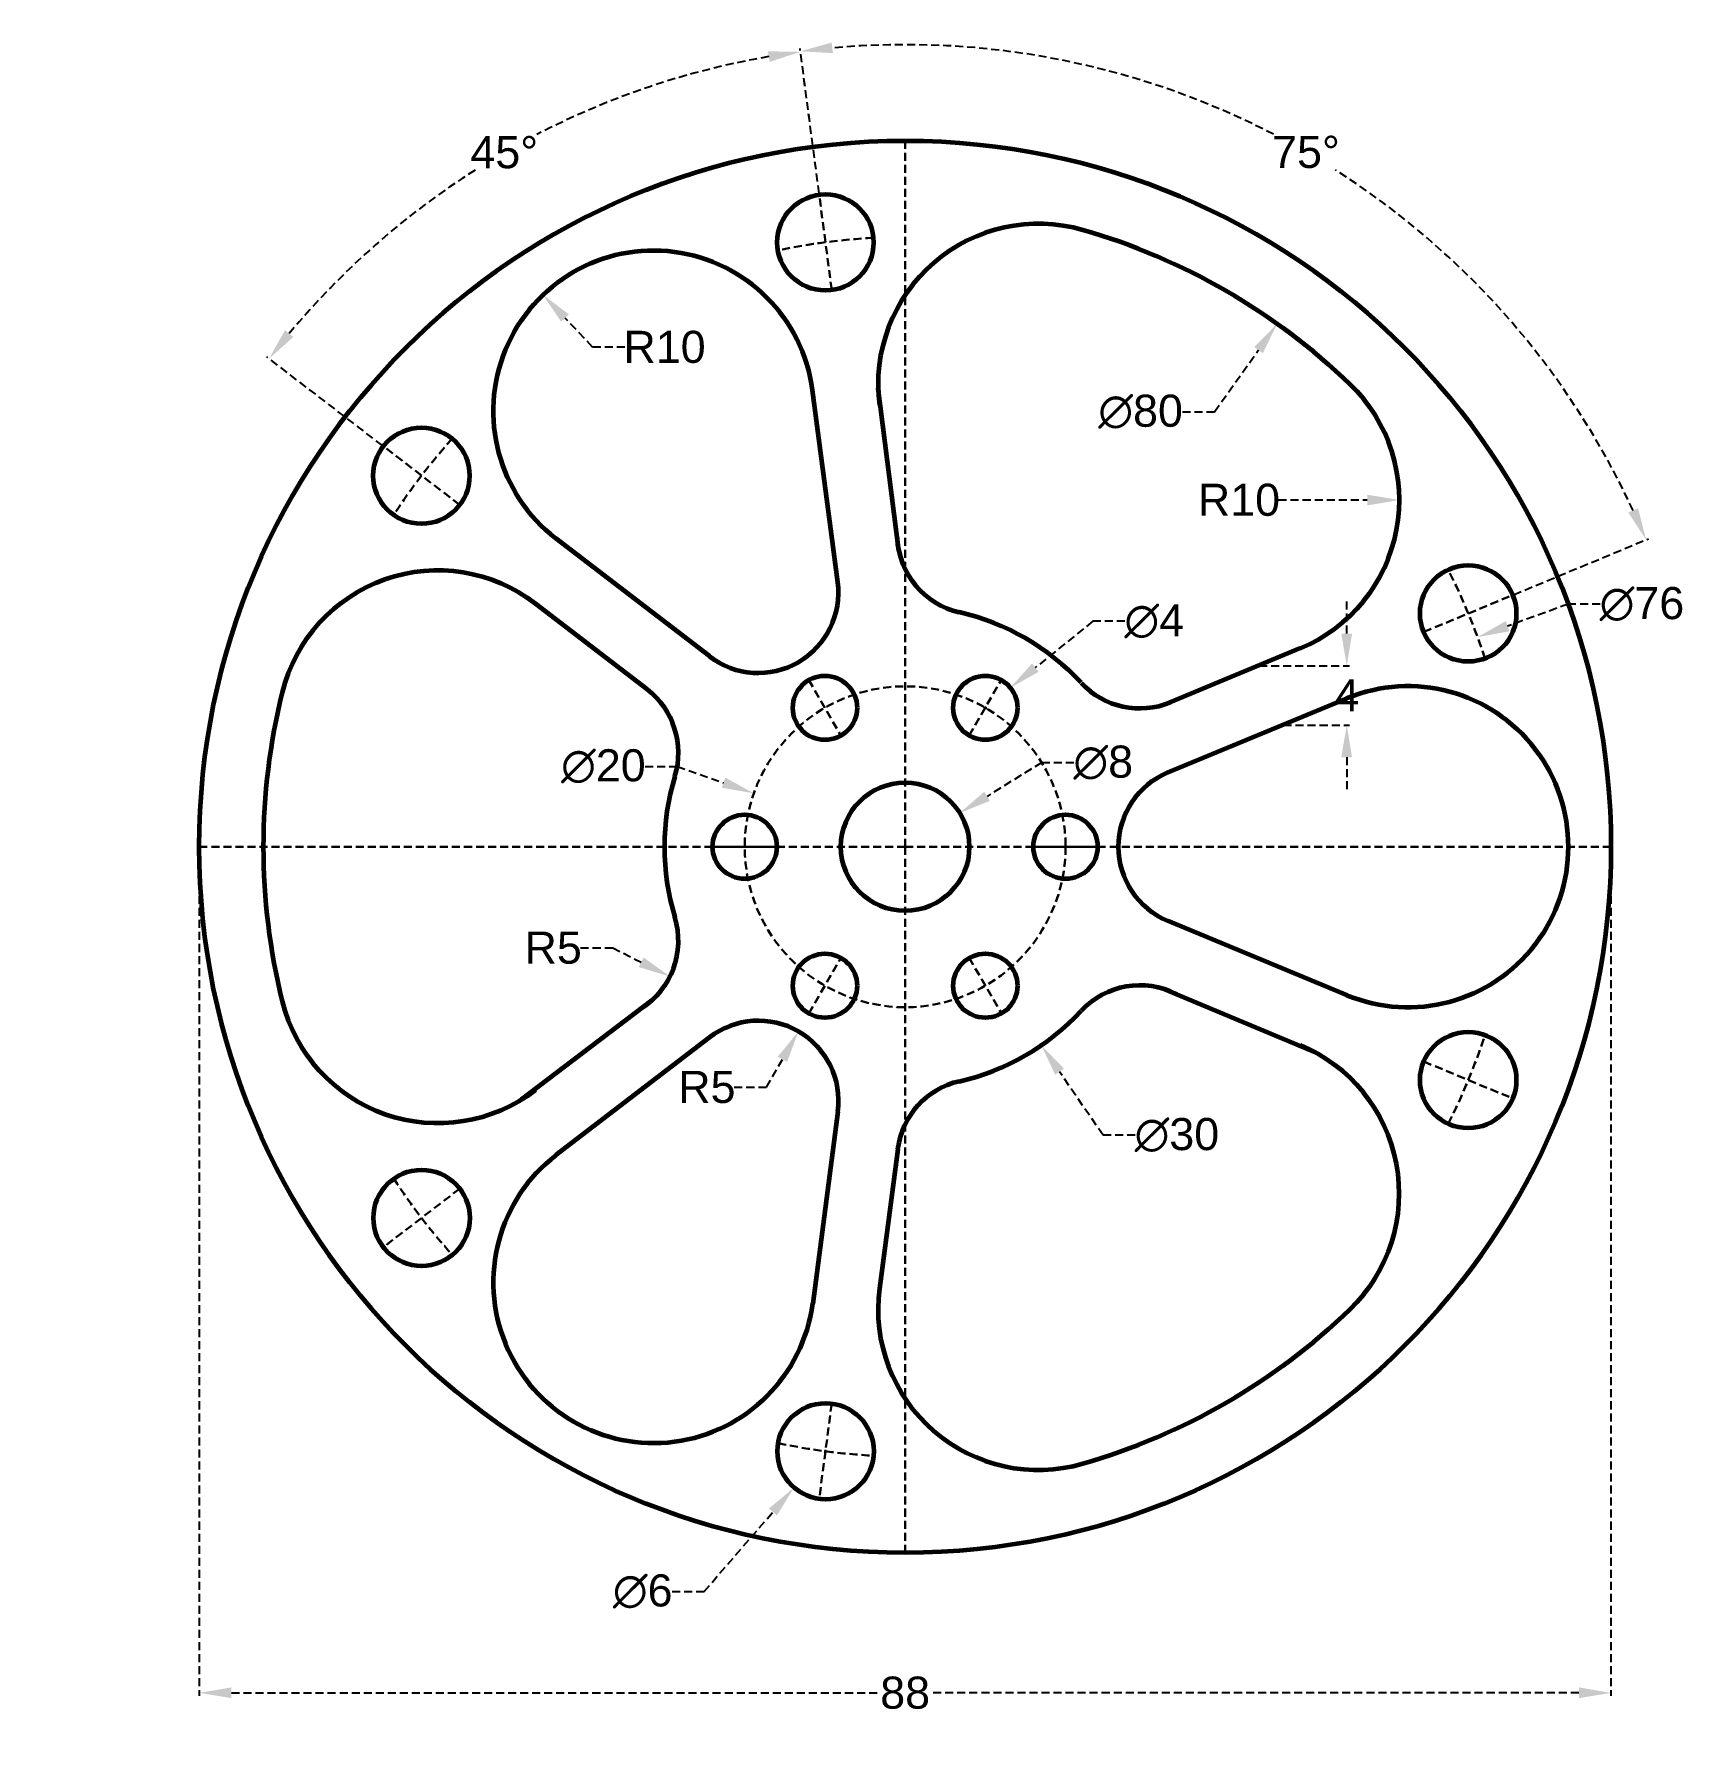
# Model space of a CAD drawing. Header units: metres. Extents: x -36 to 67, y -36 to 70.
import ezdxf

# ---------------------------------------------------------------- set-up
doc = ezdxf.new("R2010")
doc.units = ezdxf.units.M
doc.header["$MEASUREMENT"] = 0
doc.linetypes.add('DASHED', pattern=[0.75, 0.5, -0.25])
for name, color, linetype, lineweight in [('Layer1', 170, 'Continuous', 60), ('Layer2', 100, 'Continuous', 60), ('Layer4', 2, 'DASHED', 30)]:
    doc.layers.add(name, color=color, linetype=linetype, lineweight=lineweight)
doc.layers.add('Layer3', color=8, linetype='DASHED', lineweight=30, plot=False)
doc.styles.get("Standard").update_dxf_attribs({"font": 'arial.ttf'})
doc.dimstyles.get("Standard").update_dxf_attribs({"dimtxt": 2, "dimasz": 2, "dimexe": 0.18, "dimexo": 0.0625, "dimgap": 0.09, "dimtad": 0, "dimtih": 1, "dimtoh": 1, "dimdec": 0, "dimzin": 0, "dimdsep": 46, "dimtxsty": 'Standard', "dimcen": 0.09, "dimadec": 0, "dimazin": 0, "dimtfac": 1, "dimtdec": 0, "dimtofl": 0, "dimtmove": 0, "dimatfit": 3, "dimfxl": 1, "dimtolj": 1, "dimtzin": 0, "dimarcsym": 0})

# ---------------------------------------------------------------- blocks, each defined once
blk = doc.blocks.new('*U1')
blk.add_circle((0, 0), 2)
blk = doc.blocks.new('*U2')
at = {"layer": 'Layer2', "color": 0, "linetype": 'ByBlock', "lineweight": -2, "transparency": 16777216}
for p, rotation in [((13.47, 27.64), 299.9999999999999), ((23.47, 27.64), 239.9999999999999), ((28.47, 18.98), 180), ((13.47, 10.32), 59.99999999999999), ((23.47, 10.32), 120)]:
    blk.add_blockref('*U1', p, dxfattribs=dict(at, rotation=rotation))
blk.add_blockref('*U1', (8.47, 18.98), dxfattribs=at)
blk = doc.blocks.new('*U3')
for p, q in [((-20.23, 7.82), (-21.52, 17.93)), ((-3.29, -1.62), (4.8, 1.73)), ((-3.45, -6.02), (7.7, -1.4)), ((-3.45, -15.26), (7.7, -19.88))]:
    blk.add_line(p, q)
for centre in [(15.27, 3.9), (15.27, -25.18)]:
    blk.add_circle(centre, 3)
for centre, radius, start, end in [((-11.52, 18.18), 10, 73.9218, 187.5), ((-19.83, -10.64), 40, 46.0782, 73.9218), ((0.98, 10.97), 10, 292.5, 46.0782), ((-15.34, 8.85), 5, 182.7055, 257.0127), ((-19.83, -10.64), 15, 42.9873, 77.0127), ((-5.2, 2.99), 5, 222.9873, 292.5), ((11.52, -10.64), 10, 247.5, 112.5), ((-1.54, -10.64), 5, 112.5, 247.5)]:
    blk.add_arc(centre, radius, start, end)
blk = doc.blocks.new('*U4')
at = {"layer": 'Layer2', "color": 0, "linetype": 'ByBlock', "lineweight": -2, "transparency": 16777216}
for p, rotation in [((-0.67, 30.83), 120), ((17.77, -3.52), 239.9999999999999)]:
    blk.add_blockref('*U3', p, dxfattribs=dict(at, rotation=rotation))
blk.add_blockref('*U3', (38.3, 29.62), dxfattribs=at)
blk = doc.blocks.new('*U5')
blk.add_line((-22, 0), (22, 0))
blk = doc.blocks.new('*U6')
at = {"layer": 'Layer3', "color": 0, "linetype": 'ByBlock', "lineweight": -2, "transparency": 16777216}
for p, rotation in [((18.47, 40.98), 90), ((-3.53, 18.98), 180), ((18.47, -3.02), 270)]:
    blk.add_blockref('*U5', p, dxfattribs=dict(at, rotation=rotation))
blk.add_blockref('*U5', (40.47, 18.98), dxfattribs=at)
blk = doc.blocks.new('*U7')
for p, q in [((16.4, 2.08), (21.94, 4.38)), ((-21.94, -0.92), (-19.94, -4.38))]:
    blk.add_line(p, q)
blk = doc.blocks.new('*U8')
at = {"layer": 'Layer3', "color": 0, "linetype": 'ByBlock', "lineweight": -2, "transparency": 16777216}
for p, rotation in [((0.7, 27.13), 120), ((20.29, -0.48), 240)]:
    blk.add_blockref('*U7', p, dxfattribs=dict(at, rotation=rotation))
blk.add_blockref('*U7', (34.41, 30.29), dxfattribs=at)
blk = doc.blocks.new('*U9')
for p, q in [((-16.94, 4.38), (-14.94, 0.92)), ((11.4, -2.08), (16.94, -4.38))]:
    blk.add_line(p, q)
blk = doc.blocks.new('*U10')
at = {"layer": 'Layer3', "color": 0, "linetype": 'ByBlock', "lineweight": -2, "transparency": 16777216}
for p, rotation in [((17.79, 42.77), 120), ((-1.8, 6.5), 239.9999999999999)]:
    blk.add_blockref('*U9', p, dxfattribs=dict(at, rotation=rotation))
blk.add_blockref('*U9', (39.41, 7.67), dxfattribs=at)
blk = doc.blocks.new('*D11')
at = {"layer": 'Defpoints', "color": 0, "transparency": 16777216}
for p in [(40.47, 30.26), (42, 26.56), (46, 26.56)]:
    blk.add_point(p, dxfattribs=at)
at = {"layer": 'Layer4', "color": 0, "lineweight": -2, "transparency": 16777216}
for p, q in [((46, 32.26), (46, 34.26)), ((40.53, 30.26), (46.18, 30.26)), ((42.06, 26.56), (46.18, 26.56)), ((46, 24.56), (46, 22.56))]:
    blk.add_line(p, q, dxfattribs=at)
at = {"layer": 'Layer4', "color": 0, "transparency": 16777216}
for points in [[(45.66, 32.26), (46.33, 32.26), (46, 30.26)], [(45.66, 24.56), (46.33, 24.56), (46, 26.56)]]:
    blk.add_solid(points, dxfattribs=at)
at = {"layer": 'Layer4', "color": 0, "transparency": 16777216, "insert": (46, 28.41), "char_height": 2, "attachment_point": 5}
blk.add_mtext('\\A1;4', dxfattribs=at)
blk = doc.blocks.new('*D12')
at = {"layer": 'Defpoints', "color": 0, "transparency": 16777216}
for p in [(-25.53, 18.98), (62.47, 18.98), (-25.53, -33.75)]:
    blk.add_point(p, dxfattribs=at)
at = {"layer": 'Layer4', "color": 0, "lineweight": -2, "transparency": 16777216}
for p, q in [((-25.53, 18.92), (-25.53, -33.93)), ((62.47, 18.92), (62.47, -33.93)), ((-23.53, -33.75), (16.94, -33.75)), ((60.47, -33.75), (19.99, -33.75))]:
    blk.add_line(p, q, dxfattribs=at)
at = {"layer": 'Layer4', "color": 0, "transparency": 16777216}
for points in [[(-23.53, -33.41), (-23.53, -34.08), (-25.53, -33.75)], [(60.47, -33.41), (60.47, -34.08), (62.47, -33.75)]]:
    blk.add_solid(points, dxfattribs=at)
at = {"layer": 'Layer4', "color": 0, "transparency": 16777216, "insert": (18.47, -33.75), "char_height": 2, "attachment_point": 5}
blk.add_mtext('\\A1;88', dxfattribs=at)
blk = doc.blocks.new('*D13')
at = {"layer": 'Defpoints', "color": 0, "transparency": 16777216}
for p in [(15.47, -16.43), (11.54, -20.96)]:
    blk.add_point(p, dxfattribs=at)
at = {"layer": 'Layer4', "color": 0, "lineweight": -2, "transparency": 16777216}
for p, q in [((13.42, -18.7), (13.6, -18.7)), ((13.51, -18.79), (13.51, -18.61)), ((5.94, -27.43), (10.23, -22.48)), ((3.94, -27.43), (5.94, -27.43))]:
    blk.add_line(p, q, dxfattribs=at)
at = {"layer": 'Layer4', "color": 0, "transparency": 16777216}
blk.add_solid([(9.98, -22.26), (10.48, -22.69), (11.54, -20.96)], dxfattribs=at)
at = {"layer": 'Layer4', "color": 0, "transparency": 16777216, "insert": (2.11, -27.43), "char_height": 2, "attachment_point": 5}
blk.add_mtext('\\A1;∅6', dxfattribs=at)
blk = doc.blocks.new('*D14')
at = {"layer": 'Defpoints', "color": 0, "transparency": 16777216}
for p in [(25.03, 28.89), (21.91, 26.39)]:
    blk.add_point(p, dxfattribs=at)
at = {"layer": 'Layer4', "color": 0, "lineweight": -2, "transparency": 16777216}
for p, q in [((30.17, 33.03), (26.58, 30.14)), ((32.17, 33.03), (30.17, 33.03)), ((23.38, 27.64), (23.56, 27.64)), ((23.47, 27.55), (23.47, 27.73))]:
    blk.add_line(p, q, dxfattribs=at)
at = {"layer": 'Layer4', "color": 0, "transparency": 16777216}
blk.add_solid([(26.38, 30.4), (26.79, 29.88), (25.03, 28.89)], dxfattribs=at)
at = {"layer": 'Layer4', "color": 0, "transparency": 16777216, "insert": (34, 33.03), "char_height": 2, "attachment_point": 5}
blk.add_mtext('\\A1;∅4', dxfattribs=at)
blk = doc.blocks.new('*D15')
at = {"layer": 'Defpoints', "color": 0, "transparency": 16777216}
for p in [(9.04, 22.31), (27.9, 15.65)]:
    blk.add_point(p, dxfattribs=at)
at = {"layer": 'Layer4', "color": 0, "lineweight": -2, "transparency": 16777216}
for p, q in [((2.27, 23.99), (4.27, 23.99)), ((4.27, 23.99), (7.15, 22.97)), ((18.47, 18.89), (18.47, 19.07)), ((18.38, 18.98), (18.56, 18.98))]:
    blk.add_line(p, q, dxfattribs=at)
at = {"layer": 'Layer4', "color": 0, "transparency": 16777216}
blk.add_solid([(7.26, 23.29), (7.04, 22.66), (9.04, 22.31)], dxfattribs=at)
at = {"layer": 'Layer4', "color": 0, "transparency": 16777216, "insert": (-0.34, 23.99), "char_height": 2, "attachment_point": 5}
blk.add_mtext('\\A1;∅20', dxfattribs=at)
blk = doc.blocks.new('*D16')
at = {"layer": 'Defpoints', "color": 0, "transparency": 16777216}
for p in [(41.66, 51.57), (-4.73, -13.61)]:
    blk.add_point(p, dxfattribs=at)
at = {"layer": 'Layer4', "color": 0, "lineweight": -2, "transparency": 16777216}
for p, q in [((37.76, 46.09), (40.5, 49.94)), ((35.76, 46.09), (37.76, 46.09))]:
    blk.add_line(p, q, dxfattribs=at)
at = {"layer": 'Layer4', "color": 0, "transparency": 16777216}
blk.add_solid([(40.23, 50.13), (40.77, 49.74), (41.66, 51.57)], dxfattribs=at)
at = {"layer": 'Layer4', "color": 0, "transparency": 16777216, "insert": (33.15, 46.09), "char_height": 2, "attachment_point": 5}
blk.add_mtext('\\A1;∅80', dxfattribs=at)
blk = doc.blocks.new('*D17')
at = {"layer": 'Defpoints', "color": 0, "transparency": 16777216}
for p in [(9.97, 31.34), (26.96, 6.61)]:
    blk.add_point(p, dxfattribs=at)
at = {"layer": 'Layer4', "color": 0, "lineweight": -2, "transparency": 16777216}
for p, q in [((18.47, 18.89), (18.47, 19.07)), ((18.38, 18.98), (18.56, 18.98)), ((30.81, 1.01), (28.09, 4.96)), ((32.81, 1.01), (30.81, 1.01))]:
    blk.add_line(p, q, dxfattribs=at)
at = {"layer": 'Layer4', "color": 0, "transparency": 16777216}
blk.add_solid([(28.37, 5.15), (27.82, 4.78), (26.96, 6.61)], dxfattribs=at)
at = {"layer": 'Layer4', "color": 0, "transparency": 16777216, "insert": (35.41, 1.01), "char_height": 2, "attachment_point": 5}
blk.add_mtext('\\A1;∅30', dxfattribs=at)
blk = doc.blocks.new('*D18')
at = {"layer": 'Defpoints', "color": 0, "transparency": 16777216}
for p in [(21.87, 21.08), (15.06, 16.88)]:
    blk.add_point(p, dxfattribs=at)
at = {"layer": 'Layer4', "color": 0, "lineweight": -2, "transparency": 16777216}
for p, q in [((26.98, 24.22), (23.58, 22.12)), ((28.98, 24.22), (26.98, 24.22)), ((18.47, 18.89), (18.47, 19.07)), ((18.38, 18.98), (18.56, 18.98))]:
    blk.add_line(p, q, dxfattribs=at)
at = {"layer": 'Layer4', "color": 0, "transparency": 16777216}
blk.add_solid([(23.4, 22.41), (23.75, 21.84), (21.87, 21.08)], dxfattribs=at)
at = {"layer": 'Layer4', "color": 0, "transparency": 16777216, "insert": (30.82, 24.22), "char_height": 2, "attachment_point": 5}
blk.add_mtext('\\A1;∅8', dxfattribs=at)
blk = doc.blocks.new('*D19')
at = {"layer": 'Defpoints', "color": 0, "transparency": 16777216}
for p in [(54.15, 32.04), (-17.22, 5.92)]:
    blk.add_point(p, dxfattribs=at)
at = {"layer": 'Layer4', "color": 0, "lineweight": -2, "transparency": 16777216}
for p, q in [((59.79, 34.1), (56.03, 32.73)), ((61.79, 34.1), (59.79, 34.1)), ((18.47, 18.89), (18.47, 19.07)), ((18.38, 18.98), (18.56, 18.98))]:
    blk.add_line(p, q, dxfattribs=at)
at = {"layer": 'Layer4', "color": 0, "transparency": 16777216}
blk.add_solid([(55.91, 33.04), (56.14, 32.41), (54.15, 32.04)], dxfattribs=at)
at = {"layer": 'Layer4', "color": 0, "transparency": 16777216, "insert": (64.4, 34.1), "char_height": 2, "attachment_point": 5}
blk.add_mtext('\\A1;∅76', dxfattribs=at)
blk = doc.blocks.new('*D20')
at = {"layer": 'Defpoints', "color": 0, "transparency": 16777216}
for p in [(-4.11, 53.38), (2.79, 46.13)]:
    blk.add_point(p, dxfattribs=at)
at = {"layer": 'Layer4', "color": 0, "lineweight": -2, "transparency": 16777216}
for p, q in [((-1.01, 50.12), (-2.73, 51.93)), ((0.99, 50.12), (-1.01, 50.12))]:
    blk.add_line(p, q, dxfattribs=at)
at = {"layer": 'Layer4', "color": 0, "transparency": 16777216}
blk.add_solid([(-2.49, 52.16), (-2.97, 51.7), (-4.11, 53.38)], dxfattribs=at)
at = {"layer": 'Layer4', "color": 0, "transparency": 16777216, "insert": (3.47, 50.12), "char_height": 2, "attachment_point": 5}
blk.add_mtext('\\A1;R10', dxfattribs=at)
blk = doc.blocks.new('*D21')
at = {"layer": 'Defpoints', "color": 0, "transparency": 16777216}
for p in [(-0.66, 13.13), (3.81, 10.89)]:
    blk.add_point(p, dxfattribs=at)
at = {"layer": 'Layer4', "color": 0, "lineweight": -2, "transparency": 16777216}
for p, q in [((-1.76, 12.68), (0.24, 12.68)), ((0.24, 12.68), (2.02, 11.78))]:
    blk.add_line(p, q, dxfattribs=at)
at = {"layer": 'Layer4', "color": 0, "transparency": 16777216}
blk.add_solid([(2.17, 12.08), (1.87, 11.48), (3.81, 10.89)], dxfattribs=at)
at = {"layer": 'Layer4', "color": 0, "transparency": 16777216, "insert": (-3.47, 12.68), "char_height": 2, "attachment_point": 5}
blk.add_mtext('\\A1;R5', dxfattribs=at)
blk = doc.blocks.new('*D22')
at = {"layer": 'Defpoints', "color": 0, "transparency": 16777216}
for p in [(39.28, 40.59), (49.28, 40.59)]:
    blk.add_point(p, dxfattribs=at)
at = {"layer": 'Layer4', "color": 0, "lineweight": -2, "transparency": 16777216}
blk.add_line((41.75, 40.59), (47.28, 40.59), dxfattribs=at)
at = {"layer": 'Layer4', "color": 0, "transparency": 16777216}
blk.add_solid([(47.28, 40.92), (47.28, 40.25), (49.28, 40.59)], dxfattribs=at)
at = {"layer": 'Layer4', "color": 0, "transparency": 16777216, "insert": (39.28, 40.59), "char_height": 2, "attachment_point": 5}
blk.add_mtext('\\A1;R10', dxfattribs=at)
blk = doc.blocks.new('*D23')
at = {"layer": 'Defpoints', "color": 0, "transparency": 16777216}
for p in [(11.82, 7.47), (9.32, 3.14)]:
    blk.add_point(p, dxfattribs=at)
at = {"layer": 'Layer4', "color": 0, "lineweight": -2, "transparency": 16777216}
for p, q in [((9.82, 4), (10.82, 5.73)), ((7.82, 4), (9.82, 4))]:
    blk.add_line(p, q, dxfattribs=at)
at = {"layer": 'Layer4', "color": 0, "transparency": 16777216}
blk.add_solid([(10.53, 5.9), (11.11, 5.57), (11.82, 7.47)], dxfattribs=at)
at = {"layer": 'Layer4', "color": 0, "transparency": 16777216, "insert": (6.11, 4), "char_height": 2, "attachment_point": 5}
blk.add_mtext('\\A1;R5', dxfattribs=at)
blk = doc.blocks.new('*D24')
at = {"layer": 'Defpoints', "color": 0, "transparency": 16777216}
for p in [(13.12, 59.63), (52.24, 55.84), (13.9, 53.68), (56.35, 34.67), (50.8, 32.37)]:
    blk.add_point(p, dxfattribs=at)
at = {"layer": 'Layer4', "color": 0, "lineweight": -2, "transparency": 16777216}
for p, q in [((13.11, 59.69), (11.92, 68.72)), ((56.4, 34.69), (64.82, 38.18))]:
    blk.add_line(p, q, dxfattribs=at)
for start, end in [(62.644, 95.2078), (24.7922, 57.5524)]:
    blk.add_arc((18.47, 18.98), 49.99, start, end, dxfattribs=at)
at = {"layer": 'Layer4', "color": 0, "transparency": 16777216}
for points in [[(13.97, 68.44), (13.89, 69.1), (11.94, 68.55)], [(64.16, 40.08), (63.55, 39.81), (64.66, 38.11)]]:
    blk.add_solid(points, dxfattribs=at)
at = {"layer": 'Layer4', "color": 0, "transparency": 16777216, "insert": (43.46, 62.27), "char_height": 2, "attachment_point": 5}
blk.add_mtext('\\A1;75°', dxfattribs=at)
blk = doc.blocks.new('*D25')
at = {"layer": 'Defpoints', "color": 0, "transparency": 16777216}
for p in [(-0.66, 65.15), (13.12, 59.63), (13.9, 53.68), (-14.06, 43.94), (-9.3, 40.28)]:
    blk.add_point(p, dxfattribs=at)
at = {"layer": 'Layer4', "color": 0, "lineweight": -2, "transparency": 16777216}
for p, q in [((13.11, 59.69), (11.92, 68.7)), ((-14.11, 43.98), (-21.32, 49.51))]:
    blk.add_line(p, q, dxfattribs=at)
for start, end in [(99.7933, 117.3547), (122.4488, 140.2067)]:
    blk.add_arc((18.47, 18.98), 49.97, start, end, dxfattribs=at)
at = {"layer": 'Layer4', "color": 0, "transparency": 16777216}
for points in [[(9.92, 68.55), (10.02, 67.89), (11.94, 68.52)], [(-19.67, 50.75), (-20.19, 51.17), (-21.18, 49.4)]]:
    blk.add_solid(points, dxfattribs=at)
at = {"layer": 'Layer4', "color": 0, "transparency": 16777216, "insert": (-6.52, 62.25), "char_height": 2, "attachment_point": 5}
blk.add_mtext('\\A1;45°', dxfattribs=at)

msp = doc.modelspace()

# ---------------------------------------------------------------- linework, layer by layer
for p, q in [((28.28, 20.88), (28.52, 20.98)), ((28.28, 17.08), (28.52, 16.98))]:
    msp.add_line(p, q)
for radius, start, end in [(40, 166.0782, 193.9218), (15, 162.9873, 197.0127), (15, 282.9873, 317.0127), (40, 286.0782, 313.9218)]:
    msp.add_arc((18.47, 18.98), radius, start, end)
at = {"layer": 'Layer1'}
msp.add_circle((18.47, 18.98), 44, dxfattribs=at)
at = {"layer": 'Layer2'}
msp.add_circle((18.47, 18.98), 4, dxfattribs=at)
at = {"layer": 'Layer3'}
msp.add_circle((18.47, 18.98), 10, dxfattribs=at)
for start, end in [(92.9755, 102.0245), (137.9755, 147.0245), (17.9755, 27.0245), (332.9755, 342.0245), (212.9755, 222.0245), (257.9755, 267.0245)]:
    msp.add_arc((18.47, 18.98), 38, start, end, dxfattribs=at)

# ---------------------------------------------------------------- block references
at = {"layer": 'Layer2'}
for name in ['*U4', '*U2']:
    msp.add_blockref(name, (0, 0), dxfattribs=at)
at = {"layer": 'Layer3'}
for name in ['*U6', '*U10', '*U8']:
    msp.add_blockref(name, (0, 0), dxfattribs=at)

# ---------------------------------------------------------------- dimensions: what is measured, and where the dimension line sits
at = {"layer": 'Layer4'}
for base, line1, line2, picture, middle in [((52.24, 55.84), ((13.9, 53.68), (13.12, 59.63)), ((50.8, 32.37), (56.35, 34.67)), '*D24', (43.46, 62.27)), ((-0.66, 65.15), ((-9.3, 40.28), (-14.06, 43.94)), ((13.9, 53.68), (13.12, 59.63)), '*D25', (-6.52, 62.25))]:
    dim = msp.add_angular_dim_2l(base=base, line1=line1, line2=line2, dimstyle='Standard', dxfattribs=at)
    dim.commit()
    dim.dimension.update_dxf_attribs({"geometry": picture, "text_midpoint": middle})
for center, mpoint, picture, middle in [((2.79, 46.13), (-4.11, 53.38), '*D20', (3.47, 50.12)), ((39.28, 40.59), (49.28, 40.59), '*D22', (39.28, 40.59)), ((-0.66, 13.13), (3.81, 10.89), '*D21', (-3.47, 12.68)), ((9.32, 3.14), (11.82, 7.47), '*D23', (6.11, 4))]:
    dim = msp.add_radius_dim(center=center, mpoint=mpoint, dimstyle='Standard', dxfattribs=at)
    dim.commit()
    dim.dimension.update_dxf_attribs({"geometry": picture, "text_midpoint": middle, "dimtype": 164})
for p1, p2, picture, middle in [((-4.73, -13.61), (41.66, 51.57), '*D16', (33.15, 46.09)), ((-17.22, 5.92), (54.15, 32.04), '*D19', (64.4, 34.1)), ((21.91, 26.39), (25.03, 28.89), '*D14', (34, 33.03)), ((9.97, 31.34), (26.96, 6.61), '*D17', (35.41, 1.01)), ((15.06, 16.88), (21.87, 21.08), '*D18', (30.82, 24.22)), ((27.9, 15.65), (9.04, 22.31), '*D15', (-0.34, 23.99)), ((15.47, -16.43), (11.54, -20.96), '*D13', (2.11, -27.43))]:
    dim = msp.add_diameter_dim_2p(p1=p1, p2=p2, dimstyle='Standard', dxfattribs=at)
    dim.commit()
    dim.dimension.update_dxf_attribs({"geometry": picture, "text_midpoint": middle, "dimtype": 163})
dim = msp.add_linear_dim(base=(46, 26.56), p1=(40.47, 30.26), p2=(42, 26.56), angle=90, dimstyle='Standard', dxfattribs=at)
dim.commit()
dim.dimension.update_dxf_attribs({"geometry": '*D11', "text_midpoint": (46, 28.41)})
dim = msp.add_linear_dim(base=(-25.53, -33.75), p1=(62.47, 18.98), p2=(-25.53, 18.98), dimstyle='Standard', dxfattribs=at)
dim.commit()
dim.dimension.update_dxf_attribs({"geometry": '*D12', "text_midpoint": (18.47, -33.75)})

doc.saveas('drawing.dxf')
